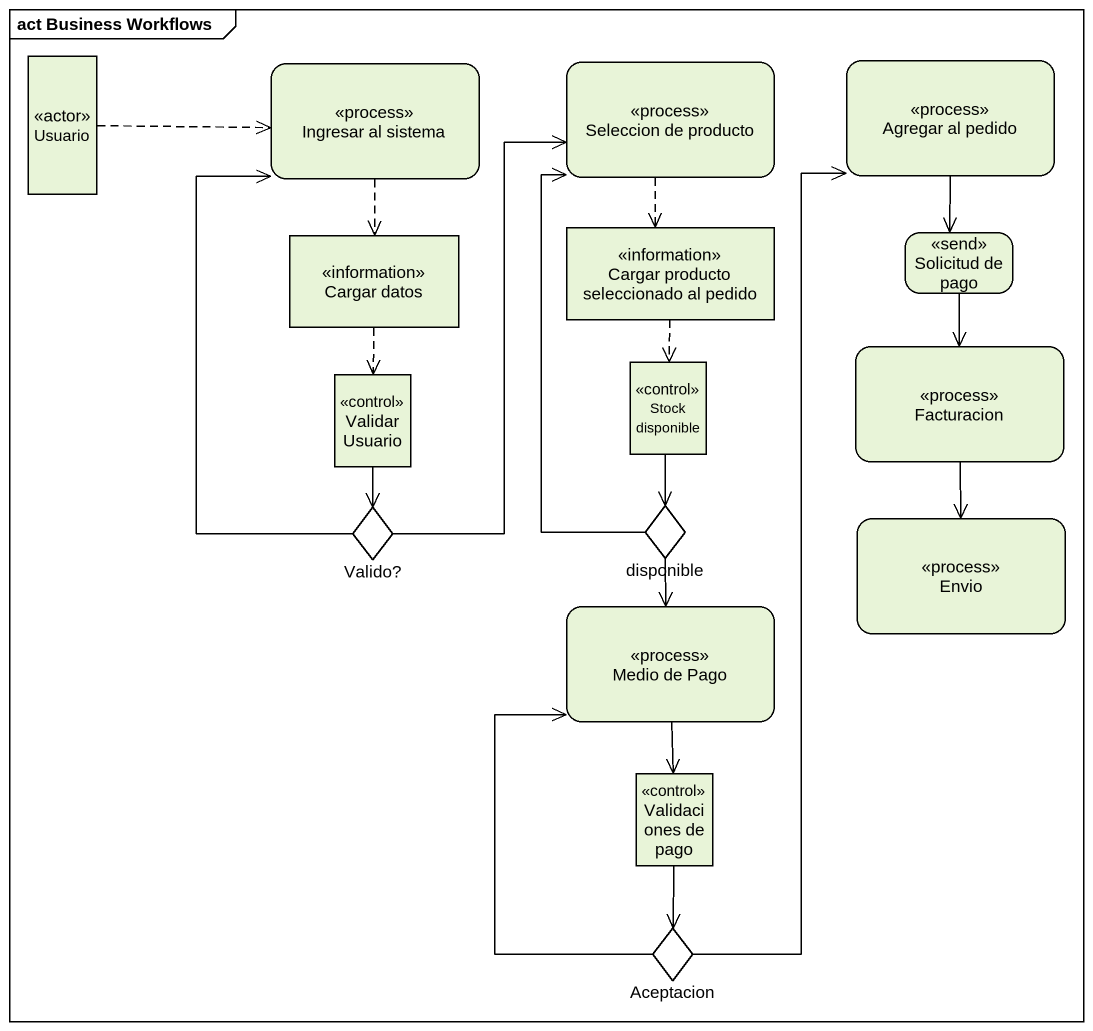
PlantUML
@startuml
mainframe act Business Workflows
hide empty description
state Usuario <<actor>>
state "Seleccion de producto" as Seleccion_de_producto <<process>>
state "Agregar al pedido" as Agregar_al_pedido <<process>>
state "Ingresar al sistema" as Ingresar_al_sistema <<process>>
state "Cargar datos" as Cargar_datos <<information>>
state "Cargar producto seleccionado al pedido" as Cargar_producto <<information>>
state "Solicitud de pago" as Solicitud_de_pago <<send>>
state "Validar Usuario" as Validar_Usuario <<control>>
state "Stock disponible" as Stock_disponible <<control>>
state Facturacion <<process>>
state "Valido?" as Valido <<choice>>
state disponible <<choice>>
state Envio <<process>>
state "Medio de Pago" as Medio_de_Pago <<process>>
state "Validaciones de pago" as Validaciones_de_pago <<control>>
state Aceptacion <<choice>>
Usuario -right[dashed]-> Ingresar_al_sistema
Seleccion_de_producto -[dashed]-> Cargar_producto
Agregar_al_pedido --> Solicitud_de_pago
Ingresar_al_sistema -[dashed]-> Cargar_datos
Cargar_datos -[dashed]-> Validar_Usuario
Cargar_producto -[dashed]-> Stock_disponible
Solicitud_de_pago --> Facturacion
Validar_Usuario --> Valido
Stock_disponible --> disponible
Facturacion --> Envio
Valido -up-> Seleccion_de_producto
Valido -up-> Ingresar_al_sistema
disponible -up-> Seleccion_de_producto
disponible --> Medio_de_Pago
Medio_de_Pago --> Validaciones_de_pago
Validaciones_de_pago --> Aceptacion
Aceptacion -up-> Agregar_al_pedido
Aceptacion -up-> Medio_de_Pago
@enduml
